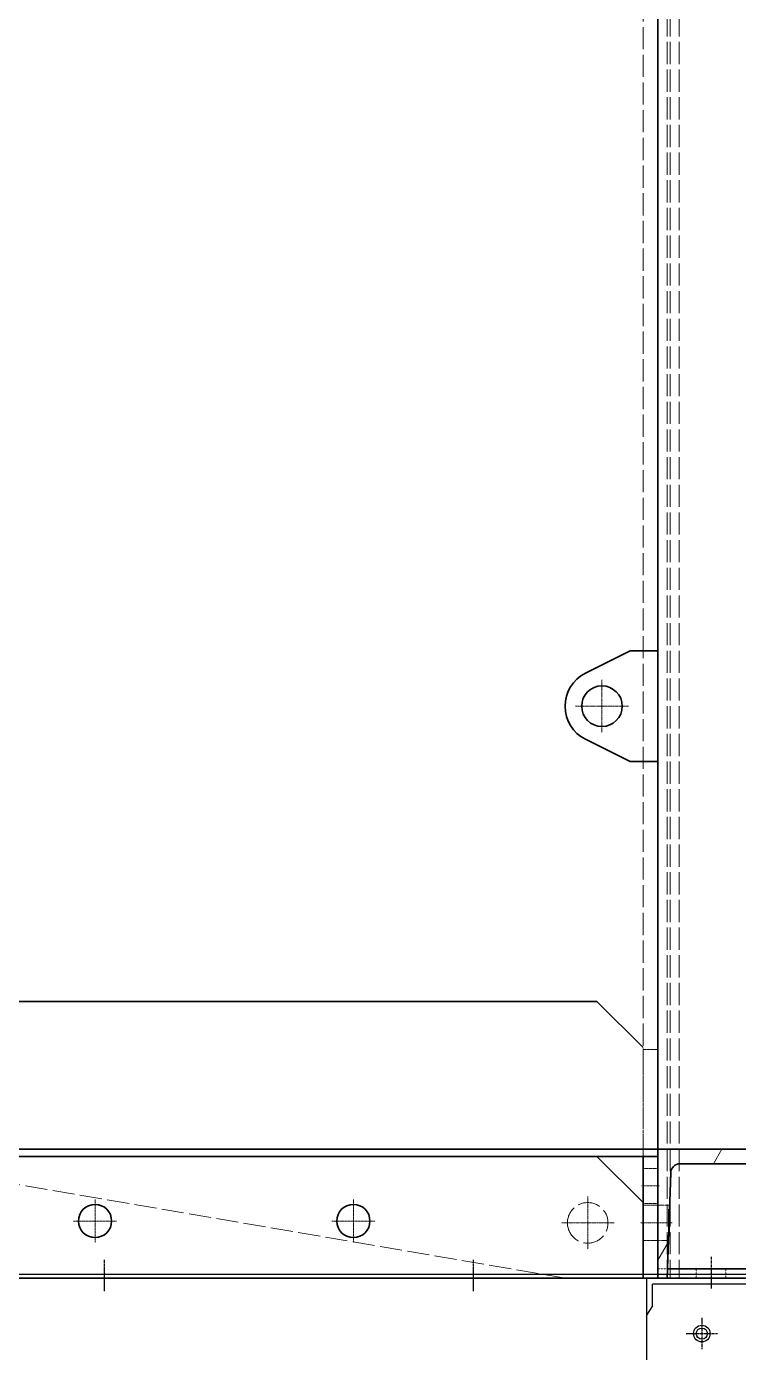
# Model space of a CAD drawing. Header units: millimetres. Extents: x 2113 to 34376, y 2901 to 25715.
# Drawn here: x 13966 to 14352, y 11334 to 12053 of the extents above; entities that cross this region are included whole.
import ezdxf

# ---------------------------------------------------------------- set-up
doc = ezdxf.new("R2010")
doc.units = ezdxf.units.MM
for name, pattern in [('CENTER', [2, 1.25, -0.25, 0.25, -0.25]), ('DASHDOT', [18.5, 12, -3, 0.5, -3]), ('DASHED', [15, 12, -3])]:
    doc.linetypes.add(name, pattern=pattern)
doc.layers.add('center', color=1, linetype='CENTER')

# ---------------------------------------------------------------- blocks, each defined once
blk = doc.blocks.new('A$C55E021B5')
at = {"color": 7, "linetype": 'DASHED', "lineweight": 13}
for p, q in [((708.36, 2140.5), (708.36, 0.5)), ((713.35, 2140.5), (713.35, 0.5)), ((715, 2140.5), (715, 0.5)), ((720, 1968.48), (720, 172.52)), ((720, 168.07), (720, 1070.5)), ((728, 66.5), (728, 1070.5)), ((770, 0.5), (1362, 101.88))]:
    blk.add_line(p, q, dxfattribs=at)
at = {"color": 7, "lineweight": 35}
for p, q in [((720, 936.5), (720, 70.5)), ((753, 150.5), (1337, 150.5)), ((1370, 70.5), (720, 70.5)), ((720, 66.5), (1370, 66.5)), ((753, 66.5), (1337, 66.5)), ((728, 0.5), (1362, 0.5))]:
    blk.add_line(p, q, dxfattribs=at)
at = {"color": 7, "lineweight": 35, "ltscale": 0.025}
for p, q in [((720, 340.5), (735, 340.5)), ((720, 280.5), (735, 280.5))]:
    blk.add_line(p, q, dxfattribs=at)
at = {"color": 7, "linetype": 'DASHED', "lineweight": 13, "ltscale": 0.1}
blk.add_line((720, 340.5), (720, 280.5), dxfattribs=at)
at = {"color": 7, "lineweight": 35, "ltscale": 0.045137}
for p, q in [((735, 340.5), (759.22, 328.39)), ((759.22, 292.61), (735, 280.5))]:
    blk.add_line(p, q, dxfattribs=at)
at = {"color": 7, "linetype": 'DASHDOT', "lineweight": 13, "ltscale": 0.047667}
for p, q in [((750.28, 324.8), (750.28, 296.2)), ((735.98, 310.5), (764.58, 310.5)), ((758, 44.8), (758, 16.2)), ((743.7, 30.5), (772.3, 30.5))]:
    blk.add_line(p, q, dxfattribs=at)
at = {"color": 7, "lineweight": 35, "ltscale": 0.17003}
blk.add_line((720, 172.52), (720, 70.5), dxfattribs=at)
at = {"color": 7, "lineweight": 35, "ltscale": 0.16261}
blk.add_line((720, 70.5), (720, 168.07), dxfattribs=at)
at = {"color": 7, "lineweight": 35, "ltscale": 0.058926}
for p, q in [((753, 150.5), (728, 125.5)), ((753, 66.5), (728, 41.5))]:
    blk.add_line(p, q, dxfattribs=at)
at = {"color": 7, "linetype": 'DASHED', "lineweight": 13, "ltscale": 0.013333}
for p, q in [((720, 124.51), (728, 124.51)), ((728, 60), (720, 60)), ((728, 41), (720, 41)), ((720, 40), (728, 40)), ((720, 21), (728, 21))]:
    blk.add_line(p, q, dxfattribs=at)
at = {"color": 7, "linetype": 'DASHED', "lineweight": 13, "ltscale": 0.14}
blk.add_line((728, 41.5), (728, 125.5), dxfattribs=at)
at = {"color": 7, "lineweight": 35, "ltscale": 0.233334}
for p, q in [((720, 70.5), (580, 70.5)), ((580, 0.5), (720, 0.5)), ((720, 0.5), (580, 0.5)), ((720, 0.5), (580, 0.5))]:
    blk.add_line(p, q, dxfattribs=at)
at = {"color": 7, "lineweight": 13, "ltscale": 0.015396}
blk.add_line((689.87, 62.5), (685.25, 70.5), dxfattribs=at)
at = {"color": 7, "linetype": 'DASHED', "lineweight": 13, "ltscale": 0.116667}
blk.add_line((720, 70.5), (720, 0.5), dxfattribs=at)
at = {"color": 7, "lineweight": 35, "ltscale": 0.116667}
blk.add_line((720, 70.5), (720, 0.5), dxfattribs=at)
at = {"color": 7, "lineweight": 35, "ltscale": 0.006667}
blk.add_line((720, 66.5), (720, 70.5), dxfattribs=at)
at = {"color": 7, "linetype": 'DASHED', "lineweight": 13, "ltscale": 0.006667}
blk.add_line((720, 66.5), (720, 70.5), dxfattribs=at)
at = {"color": 7, "lineweight": 35, "ltscale": 0.11}
for p, q in [((720, 66.5), (720, 0.5)), ((728, 66.5), (728, 0.5))]:
    blk.add_line(p, q, dxfattribs=at)
at = {"color": 7, "lineweight": 35, "ltscale": 0.013333}
for p, q in [((720, 66.5), (728, 66.5)), ((720, 0.5), (728, 0.5))]:
    blk.add_line(p, q, dxfattribs=at)
at = {"color": 7, "lineweight": 35, "ltscale": 0.193355}
blk.add_line((591.99, 62.5), (708.01, 62.5), dxfattribs=at)
at = {"color": 7, "lineweight": 35, "ltscale": 0.095349}
blk.add_line((713, 57.67), (715, 0.5), dxfattribs=at)
at = {"color": 7, "linetype": 'DASHDOT', "lineweight": 13, "ltscale": 0.016}
blk.add_line((728.8, 50.5), (719.2, 50.5), dxfattribs=at)
at = {"color": 7, "linetype": 'DASHDOT', "lineweight": 13, "ltscale": 0.039}
for p, q in [((885, 43.2), (885, 19.8)), ((1025, 43.2), (1025, 19.8)), ((873.3, 31.5), (896.7, 31.5)), ((1013.3, 31.5), (1036.7, 31.5))]:
    blk.add_line(p, q, dxfattribs=at)
at = {"color": 7, "linetype": 'DASHED', "lineweight": 13, "ltscale": 0.010632}
blk.add_line((713.62, 40), (720, 40), dxfattribs=at)
at = {"color": 7, "linetype": 'DASHED', "lineweight": 13, "ltscale": 0.010079}
for p, q in [((720, 40), (713.95, 40)), ((720, 21), (713.95, 21))]:
    blk.add_line(p, q, dxfattribs=at)
at = {"color": 7, "lineweight": 35, "ltscale": 0.068333}
blk.add_line((728, 41.5), (728, 0.5), dxfattribs=at)
at = {"color": 7, "linetype": 'DASHDOT', "lineweight": 13, "ltscale": 0.02876}
blk.add_line((712.18, 30.5), (729.44, 30.5), dxfattribs=at)
at = {"color": 7, "linetype": 'DASHED', "lineweight": 13, "ltscale": 0.009527}
blk.add_line((714.28, 21), (720, 21), dxfattribs=at)
at = {"color": 7, "lineweight": 13, "ltscale": 0.018955}
blk.add_line((720, 10.31), (714.31, 20.16), dxfattribs=at)
at = {"color": 7, "lineweight": 35, "ltscale": 0.216085}
blk.add_line((585.17, 5.5), (714.83, 5.5), dxfattribs=at)
blk.add_line((585.17, 5.5), (714.83, 5.5), dxfattribs=at)
at = {"color": 7, "linetype": 'DASHED', "lineweight": 13, "ltscale": 0.008333}
for p, q in [((683.14, 0.5), (683.14, 5.5)), ((683.14, 0.5), (683.14, 5.5)), ((699.14, 0.5), (699.14, 5.5)), ((699.14, 0.5), (699.14, 5.5)), ((720, 5.5), (720, 0.5)), ((720, 5.5), (720, 0.5))]:
    blk.add_line(p, q, dxfattribs=at)
at = {"color": 7, "linetype": 'DASHDOT', "lineweight": 13, "ltscale": 0.01}
blk.add_line((691.14, 0), (691.14, 6), dxfattribs=at)
at = {"color": 7, "linetype": 'DASHED', "lineweight": 13, "ltscale": 0.008624}
blk.add_line((714.83, 5.5), (720, 5.5), dxfattribs=at)
blk.add_line((714.83, 5.5), (720, 5.5), dxfattribs=at)
at = {"color": 7, "lineweight": 35, "ltscale": 0.008334}
blk.add_line((715, 0.5), (720, 0.5), dxfattribs=at)
at = {"color": 7, "lineweight": 35}
for centre, radius in [((750.28, 310.5), 11), ((885, 31.5), 9), ((1025, 31.5), 9)]:
    blk.add_circle(centre, radius, dxfattribs=at)
at = {"color": 7, "linetype": 'DASHED', "lineweight": 13}
blk.add_circle((758, 30.5), 11, dxfattribs=at)
at = {"color": 7, "lineweight": 35}
for centre, radius, start, end in [((750.28, 310.5), 20, 296.56505, 63.43495), ((708.01, 57.5), 5, 2, 90)]:
    blk.add_arc(centre, radius, start, end, dxfattribs=at)
at = {"color": 7, "linetype": 'DASHED', "lineweight": 13}
for ratio, start_param, end_param in [(0.034919, 0.00005, 1.070675), (0.034921, 4.212393, 6.283223), (0.034921, 1.0708, 3.14163), (0.034919, 3.141642, 4.212267)]:
    blk.add_ellipse((713.95, 30.5), major_axis=(0, 9.5), ratio=ratio, start_param=start_param, end_param=end_param, dxfattribs=at)
blk = doc.blocks.new('1')
for p, q in [((14658.41, 11376.22), (13558.41, 11376.22)), ((14058.41, 11374.22), (16398.41, 11374.22)), ((14302.27, 11374.22), (14302.27, 11224.22)), ((14452.27, 11374.22), (14302.27, 11374.22)), ((14449.07, 11371.02), (14305.47, 11371.02)), ((14305.47, 11359.22), (14305.47, 11371.02)), ((14305.47, 11359.22), (14302.27, 11354.22))]:
    blk.add_line(p, q)
for radius in [4.5, 4.5, 4.5, 4.5, 3, 3]:
    blk.add_circle((14332.27, 11344.22), radius)
at = {"layer": 'center'}
for p, q in [((14008.41, 11384.24), (14008.41, 11367.24)), ((14208.41, 11384.24), (14208.41, 11367.24)), ((14337.27, 11385.72), (14337.27, 11368.72)), ((14332.27, 11352.72), (14332.27, 11335.72)), ((14332.27, 11352.72), (14332.27, 11335.72)), ((14323.77, 11344.22), (14340.77, 11344.22)), ((14323.77, 11344.22), (14340.77, 11344.22))]:
    blk.add_line(p, q, dxfattribs=at)
at = {"xscale": -1}
blk.add_blockref('A$C55E021B5', (15028.41, 11373.72), dxfattribs=at)

msp = doc.modelspace()

# ---------------------------------------------------------------- block references
msp.add_blockref('1', (0, 0))

doc.saveas('drawing.dxf')
